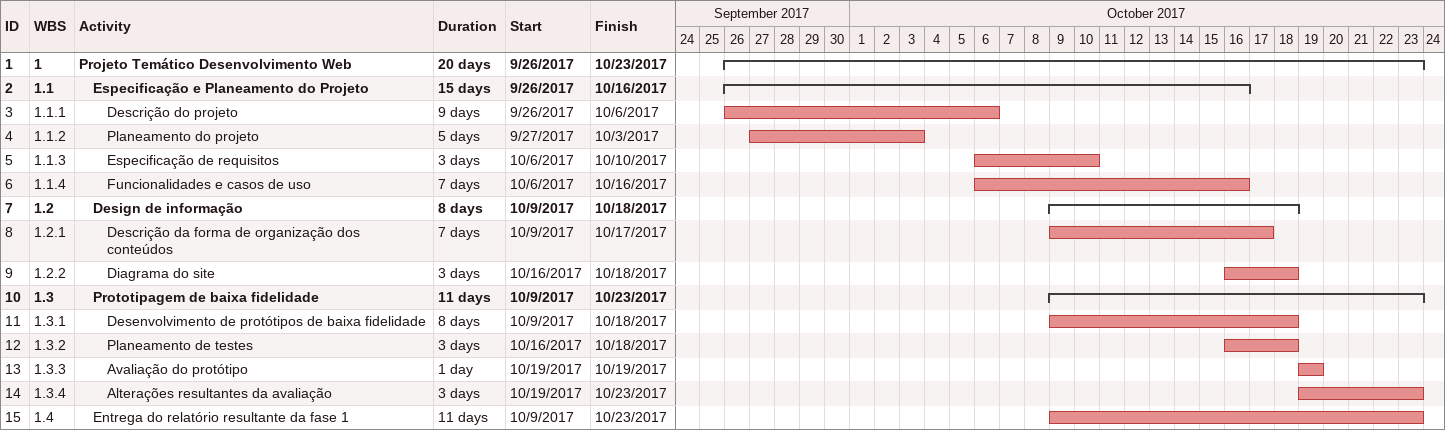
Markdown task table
| ID | WBS | Task | Duration | Start | Finish |
|---|---|---|---|---|---|
| 1 | 1 | **Projeto Temático Desenvolvimento Web** | 20d | 2017-09-26 | 2017-10-23 |
| 2 | 1.1 | **Especificação e Planeamento do Projeto** | 15d | 2017-09-26 | 2017-10-16 |
| 3 | 1.1.1 | Descrição do projeto | 9d | 2017-09-26 | 2017-10-06 |
| 4 | 1.1.2 | Planeamento do projeto | 5d | 2017-09-27 | 2017-10-03 |
| 5 | 1.1.3 | Especificação de requisitos | 3d | 2017-10-06 | 2017-10-10 |
| 6 | 1.1.4 | Funcionalidades e casos de uso | 7d | 2017-10-06 | 2017-10-16 |
| 7 | 1.2 | **Design de informação** | 8d | 2017-10-09 | 2017-10-18 |
| 8 | 1.2.1 | Descrição da forma de organização dos conteúdos | 7d | 2017-10-09 | 2017-10-17 |
| 9 | 1.2.2 | Diagrama do site | 3d | 2017-10-16 | 2017-10-18 |
| 10 | 1.3 | **Prototipagem de baixa fidelidade** | 11d | 2017-10-09 | 2017-10-23 |
| 11 | 1.3.1 | Desenvolvimento de protótipos de baixa fidelidade | 8d | 2017-10-09 | 2017-10-18 |
| 12 | 1.3.2 | Planeamento de testes | 3d | 2017-10-16 | 2017-10-18 |
| 13 | 1.3.3 | Avaliação do protótipo | 1d | 2017-10-19 | 2017-10-19 |
| 14 | 1.3.4 | Alterações resultantes da avaliação | 3d | 2017-10-19 | 2017-10-23 |
| 15 | 1.4 | Entrega do relatório resultante da fase 1 | 11d | 2017-10-09 | 2017-10-23 |
